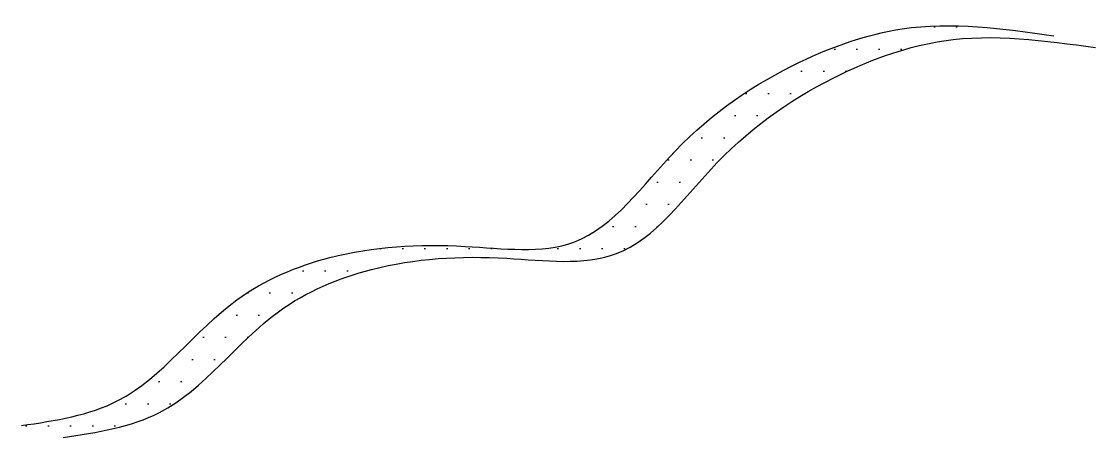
# Paper-space layout 'OBSERVAÇÕES' of a CAD drawing. Extents: x -300443 to 1108, y -9195518 to 518.
# Drawn here: x 706.7 to 783.7, y 268.2 to 298 of the extents above; entities that cross this region are included whole.
import ezdxf

# ---------------------------------------------------------------- set-up
doc = ezdxf.new("R2010")
doc.units = 0
doc.header["$MEASUREMENT"] = 0
doc.layers.add('Terreno', color=7, linetype='CONTINUOUS')

psp = doc.layouts.new('OBSERVAÇÕES')

# ---------------------------------------------------------------- hatches: boundary and pattern name
at = {"layer": 'Terreno'}
h = psp.add_hatch(dxfattribs=at)
h.set_pattern_fill('DOTS', color=142, style=0)
h.set_pattern_definition([(0, (-1081974.3081, -8650986.8592), (0.79375, 1.5875), [0, -1.5875])])
edge = h.paths.add_edge_path()
edge.add_spline(control_points=[(751.165, 282.36), (751.415, 282.54), (751.66, 282.733), (751.9, 282.936)], knot_values=[45.433972, 45.433972, 45.433972, 45.433972, 46.391736, 46.391736, 46.391736, 46.391736], degree=3, periodic=0)
edge.add_spline(control_points=[(751.9, 282.936), (752.191, 283.183), (752.476, 283.445), (752.756, 283.719)], knot_values=[46.391736, 46.391736, 46.391736, 46.391736, 47.550926, 47.550926, 47.550926, 47.550926], degree=3, periodic=0)
edge.add_spline(control_points=[(752.756, 283.719), (753.096, 284.051), (753.429, 284.4), (753.76, 284.758)], knot_values=[47.550926, 47.550926, 47.550926, 47.550926, 48.957205, 48.957205, 48.957205, 48.957205], degree=3, periodic=0)
edge.add_line((753.76, 284.758), (750.915, 285.764))
edge.add_spline(control_points=[(750.915, 285.764), (749.511, 284.225), (746.163, 281.035), (740.585, 281.808), (737.324, 281.929), (736.741, 281.938)], knot_values=[33.650522, 33.650522, 33.650522, 33.650522, 39.645869, 47.444937, 49.156781, 49.156781, 49.156781, 49.156781], degree=3, periodic=0)
edge.add_spline(control_points=[(736.741, 281.938), (735.08, 281.963), (733.456, 281.883), (731.857, 281.666)], knot_values=[28.766129, 28.766129, 28.766129, 28.766129, 33.650522, 33.650522, 33.650522, 33.650522], degree=3, periodic=0)
edge.add_spline(control_points=[(731.857, 281.666), (731.349, 281.597), (730.844, 281.515), (730.341, 281.417)], knot_values=[27.215704, 27.215704, 27.215704, 27.215704, 28.766129, 28.766129, 28.766129, 28.766129], degree=3, periodic=0)
edge.add_spline(control_points=[(730.341, 281.417), (729.828, 281.318), (729.204, 281.178), (728.583, 281.013), (728.47, 280.982)], knot_values=[25.284424, 25.284424, 25.284424, 25.284424, 26.865427, 27.215704, 27.215704, 27.215704, 27.215704], degree=3, periodic=0)
edge.add_spline(control_points=[(728.47, 280.982), (727.977, 280.847), (727.487, 280.697), (727.001, 280.529)], knot_values=[23.750507, 23.750507, 23.750507, 23.750507, 25.284424, 25.284424, 25.284424, 25.284424], degree=3, periodic=0)
edge.add_spline(control_points=[(727.001, 280.529), (726.595, 280.389), (726.192, 280.237), (725.794, 280.072)], knot_values=[22.467028, 22.467028, 22.467028, 22.467028, 23.750507, 23.750507, 23.750507, 23.750507], degree=3, periodic=0)
edge.add_spline(control_points=[(725.794, 280.072), (725.313, 279.873), (724.84, 279.655), (724.376, 279.418)], knot_values=[20.916912, 20.916912, 20.916912, 20.916912, 22.467028, 22.467028, 22.467028, 22.467028], degree=3, periodic=0)
edge.add_spline(control_points=[(724.376, 279.418), (723.997, 279.223), (723.625, 279.016), (723.26, 278.794)], knot_values=[19.64767, 19.64767, 19.64767, 19.64767, 20.916912, 20.916912, 20.916912, 20.916912], degree=3, periodic=0)
edge.add_spline(control_points=[(723.26, 278.794), (722.877, 278.561), (722.464, 278.287), (722.064, 277.993), (722.027, 277.965)], knot_values=[18.173691, 18.173691, 18.173691, 18.173691, 19.508978, 19.64767, 19.64767, 19.64767, 19.64767], degree=3, periodic=0)
edge.add_spline(control_points=[(722.027, 277.965), (721.662, 277.694), (721.309, 277.408), (720.963, 277.11)], knot_values=[16.825695, 16.825695, 16.825695, 16.825695, 18.173691, 18.173691, 18.173691, 18.173691], degree=3, periodic=0)
edge.add_spline(control_points=[(720.963, 277.11), (720.003, 276.284), (719.104, 275.373), (718.202, 274.483)], knot_values=[13.08612, 13.08612, 13.08612, 13.08612, 16.825695, 16.825695, 16.825695, 16.825695], degree=3, periodic=0)
edge.add_spline(control_points=[(718.202, 274.483), (717.846, 274.132), (717.489, 273.785), (717.128, 273.447)], knot_values=[11.61088, 11.61088, 11.61088, 11.61088, 13.08612, 13.08612, 13.08612, 13.08612], degree=3, periodic=0)
edge.add_spline(control_points=[(717.128, 273.447), (716.69, 273.037), (716.245, 272.641), (715.787, 272.271)], knot_values=[9.82045, 9.82045, 9.82045, 9.82045, 11.61088, 11.61088, 11.61088, 11.61088], degree=3, periodic=0)
edge.add_spline(control_points=[(715.787, 272.271), (715.508, 272.046), (715.223, 271.831), (714.933, 271.627)], knot_values=[8.729217, 8.729217, 8.729217, 8.729217, 9.82045, 9.82045, 9.82045, 9.82045], degree=3, periodic=0)
edge.add_spline(control_points=[(714.933, 271.627), (714.667, 271.442), (714.396, 271.266), (714.118, 271.103)], knot_values=[7.73199, 7.73199, 7.73199, 7.73199, 8.729217, 8.729217, 8.729217, 8.729217], degree=3, periodic=0)
edge.add_spline(control_points=[(714.118, 271.103), (713.954, 271.007), (713.747, 270.893), (713.536, 270.786), (713.494, 270.765)], knot_values=[7.000529, 7.000529, 7.000529, 7.000529, 7.588882, 7.73199, 7.73199, 7.73199, 7.73199], degree=3, periodic=0)
edge.add_spline(control_points=[(713.494, 270.765), (713.313, 270.674), (713.128, 270.589), (712.941, 270.508)], knot_values=[6.372094, 6.372094, 6.372094, 6.372094, 7.000529, 7.000529, 7.000529, 7.000529], degree=3, periodic=0)
edge.add_spline(control_points=[(712.941, 270.508), (712.708, 270.408), (712.471, 270.315), (712.23, 270.229)], knot_values=[5.590419, 5.590419, 5.590419, 5.590419, 6.372094, 6.372094, 6.372094, 6.372094], degree=3, periodic=0)
edge.add_spline(control_points=[(712.23, 270.229), (711.944, 270.126), (711.654, 270.032), (711.359, 269.947)], knot_values=[4.662404, 4.662404, 4.662404, 4.662404, 5.590419, 5.590419, 5.590419, 5.590419], degree=3, periodic=0)
edge.add_spline(control_points=[(711.359, 269.947), (711.102, 269.872), (710.841, 269.803), (710.578, 269.738)], knot_values=[3.853198, 3.853198, 3.853198, 3.853198, 4.662404, 4.662404, 4.662404, 4.662404], degree=3, periodic=0)
edge.add_spline(control_points=[(710.578, 269.738), (710.258, 269.66), (709.935, 269.589), (709.608, 269.523)], knot_values=[2.868542, 2.868542, 2.868542, 2.868542, 3.853198, 3.853198, 3.853198, 3.853198], degree=3, periodic=0)
edge.add_spline(control_points=[(709.608, 269.523), (709.126, 269.426), (708.637, 269.341), (708.146, 269.261)], knot_values=[1.416021, 1.416021, 1.416021, 1.416021, 2.868542, 2.868542, 2.868542, 2.868542], degree=3, periodic=0)
edge.add_spline(control_points=[(708.146, 269.261), (707.667, 269.183), (707.184, 269.111), (706.702, 269.038)], knot_values=[0, 0, 0, 0, 1.416021, 1.416021, 1.416021, 1.416021], degree=3, periodic=0)
edge.add_line((706.702, 269.038), (709.688, 268.186))
edge.add_spline(control_points=[(709.688, 268.186), (710.169, 268.258), (710.65, 268.331), (711.128, 268.408)], knot_values=[0, 0, 0, 0, 1.41273, 1.41273, 1.41273, 1.41273], degree=3, periodic=0)
edge.add_spline(control_points=[(711.128, 268.408), (711.62, 268.488), (712.108, 268.574), (712.591, 268.671)], knot_values=[1.41273, 1.41273, 1.41273, 1.41273, 2.866516, 2.866516, 2.866516, 2.866516], degree=3, periodic=0)
edge.add_spline(control_points=[(712.591, 268.671), (713.046, 268.762), (713.496, 268.864), (713.937, 268.981)], knot_values=[2.866516, 2.866516, 2.866516, 2.866516, 4.238191, 4.238191, 4.238191, 4.238191], degree=3, periodic=0)
edge.add_spline(control_points=[(713.937, 268.981), (714.252, 269.065), (714.563, 269.156), (714.869, 269.257)], knot_values=[4.238191, 4.238191, 4.238191, 4.238191, 5.217825, 5.217825, 5.217825, 5.217825], degree=3, periodic=0)
edge.add_spline(control_points=[(714.869, 269.257), (715.224, 269.374), (715.573, 269.504), (715.913, 269.65)], knot_values=[5.217825, 5.217825, 5.217825, 5.217825, 6.357286, 6.357286, 6.357286, 6.357286], degree=3, periodic=0)
edge.add_spline(control_points=[(715.913, 269.65), (716.1, 269.731), (716.285, 269.816), (716.468, 269.907)], knot_values=[6.357286, 6.357286, 6.357286, 6.357286, 6.986624, 6.986624, 6.986624, 6.986624], degree=3, periodic=0)
edge.add_spline(control_points=[(716.468, 269.907), (716.513, 269.929), (716.726, 270.038), (716.936, 270.153), (717.098, 270.248)], knot_values=[6.986624, 6.986624, 6.986624, 6.986624, 7.143637, 7.726618, 7.726618, 7.726618, 7.726618], degree=3, periodic=0)
edge.add_spline(control_points=[(717.098, 270.248), (717.373, 270.409), (717.641, 270.582), (717.904, 270.765)], knot_values=[7.726618, 7.726618, 7.726618, 7.726618, 8.711405, 8.711405, 8.711405, 8.711405], degree=3, periodic=0)
edge.add_spline(control_points=[(717.904, 270.765), (718.195, 270.968), (718.479, 271.183), (718.758, 271.408)], knot_values=[8.711405, 8.711405, 8.711405, 8.711405, 9.802293, 9.802293, 9.802293, 9.802293], degree=3, periodic=0)
edge.add_spline(control_points=[(718.758, 271.408), (719.214, 271.775), (719.657, 272.168), (720.093, 272.575)], knot_values=[9.802293, 9.802293, 9.802293, 9.802293, 11.583024, 11.583024, 11.583024, 11.583024], degree=3, periodic=0)
edge.add_spline(control_points=[(720.093, 272.575), (720.467, 272.925), (720.836, 273.285), (721.205, 273.649)], knot_values=[11.583024, 11.583024, 11.583024, 11.583024, 13.111661, 13.111661, 13.111661, 13.111661], degree=3, periodic=0)
edge.add_spline(control_points=[(721.205, 273.649), (722.093, 274.525), (722.978, 275.421), (723.921, 276.235)], knot_values=[13.111661, 13.111661, 13.111661, 13.111661, 16.790997, 16.790997, 16.790997, 16.790997], degree=3, periodic=0)
edge.add_spline(control_points=[(723.921, 276.235), (724.268, 276.534), (724.623, 276.823), (724.989, 277.096)], knot_values=[16.790997, 16.790997, 16.790997, 16.790997, 18.145935, 18.145935, 18.145935, 18.145935], degree=3, periodic=0)
edge.add_spline(control_points=[(724.989, 277.096), (725.034, 277.129), (725.43, 277.421), (725.84, 277.694), (726.211, 277.921)], knot_values=[18.145935, 18.145935, 18.145935, 18.145935, 18.312383, 19.607676, 19.607676, 19.607676, 19.607676], degree=3, periodic=0)
edge.add_spline(control_points=[(726.211, 277.921), (726.574, 278.143), (726.945, 278.351), (727.324, 278.546)], knot_values=[19.607676, 19.607676, 19.607676, 19.607676, 20.87454, 20.87454, 20.87454, 20.87454], degree=3, periodic=0)
edge.add_spline(control_points=[(727.324, 278.546), (727.785, 278.784), (728.257, 279.002), (728.736, 279.202)], knot_values=[20.87454, 20.87454, 20.87454, 20.87454, 22.421485, 22.421485, 22.421485, 22.421485], degree=3, periodic=0)
edge.add_spline(control_points=[(728.736, 279.202), (729.133, 279.367), (729.535, 279.52), (729.94, 279.661)], knot_values=[22.421485, 22.421485, 22.421485, 22.421485, 23.702015, 23.702015, 23.702015, 23.702015], degree=3, periodic=0)
edge.add_spline(control_points=[(729.94, 279.661), (730.425, 279.829), (730.914, 279.981), (731.406, 280.116)], knot_values=[23.702015, 23.702015, 23.702015, 23.702015, 25.23286, 25.23286, 25.23286, 25.23286], degree=3, periodic=0)
edge.add_spline(control_points=[(731.406, 280.116), (731.535, 280.152), (732.155, 280.317), (732.778, 280.458), (733.273, 280.555)], knot_values=[25.23286, 25.23286, 25.23286, 25.23286, 25.634701, 27.161116, 27.161116, 27.161116, 27.161116], degree=3, periodic=0)
edge.add_spline(control_points=[(733.273, 280.555), (733.775, 280.653), (734.278, 280.736), (734.784, 280.806)], knot_values=[27.161116, 27.161116, 27.161116, 27.161116, 28.707569, 28.707569, 28.707569, 28.707569], degree=3, periodic=0)
edge.add_spline(control_points=[(734.784, 280.806), (736.378, 281.025), (737.996, 281.108), (739.651, 281.086)], knot_values=[28.707569, 28.707569, 28.707569, 28.707569, 33.576397, 33.576397, 33.576397, 33.576397], degree=3, periodic=0)
edge.add_spline(control_points=[(739.651, 281.086), (740.258, 281.078), (743.544, 280.96), (747.15, 280.46), (749.538, 281.432), (749.665, 281.488)], knot_values=[33.576397, 33.576397, 33.576397, 33.576397, 35.362365, 43.161433, 43.602511, 43.602511, 43.602511, 43.602511], degree=3, periodic=0)
edge.add_spline(control_points=[(749.665, 281.488), (749.841, 281.566), (750.015, 281.651), (750.185, 281.743)], knot_values=[43.602567, 43.602567, 43.602567, 43.602567, 44.218907, 44.218907, 44.218907, 44.218907], degree=3, periodic=0)
edge.add_spline(control_points=[(750.185, 281.743), (750.343, 281.828), (750.499, 281.919), (750.652, 282.015)], knot_values=[44.218907, 44.218907, 44.218907, 44.218907, 44.78927, 44.78927, 44.78927, 44.78927], degree=3, periodic=0)
edge.add_spline(control_points=[(750.652, 282.015), (750.826, 282.124), (750.997, 282.239), (751.165, 282.36)], knot_values=[44.78927, 44.78927, 44.78927, 44.78927, 45.433972, 45.433972, 45.433972, 45.433972], degree=3, periodic=0)
edge = h.paths.add_edge_path()
edge.add_spline(control_points=[(756.52, 287.824), (756.536, 287.841), (756.966, 288.29), (757.405, 288.721), (757.837, 289.119)], knot_values=[52.888034, 52.888034, 52.888034, 52.888034, 52.953134, 54.679861, 54.679861, 54.679861, 54.679861], degree=3, periodic=0)
edge.add_spline(control_points=[(757.837, 289.119), (760.147, 291.247), (762.741, 292.919), (765.565, 294.265), (765.601, 294.282)], knot_values=[54.679861, 54.679861, 54.679861, 54.679861, 63.911412, 64.03053, 64.03053, 64.03053, 64.03053], degree=3, periodic=0)
edge.add_spline(control_points=[(765.601, 294.282), (766.502, 294.71), (767.426, 295.103), (768.367, 295.446)], knot_values=[64.03053, 64.03053, 64.03053, 64.03053, 67.010569, 67.010569, 67.010569, 67.010569], degree=3, periodic=0)
edge.add_spline(control_points=[(768.367, 295.446), (768.697, 295.566), (769.029, 295.68), (769.363, 295.787)], knot_values=[67.010569, 67.010569, 67.010569, 67.010569, 68.056609, 68.056609, 68.056609, 68.056609], degree=3, periodic=0)
edge.add_spline(control_points=[(769.363, 295.787), (769.852, 295.943), (770.345, 296.084), (770.841, 296.208)], knot_values=[68.056609, 68.056609, 68.056609, 68.056609, 69.588081, 69.588081, 69.588081, 69.588081], degree=3, periodic=0)
edge.add_spline(control_points=[(770.841, 296.208), (771.27, 296.315), (771.702, 296.41), (772.135, 296.489)], knot_values=[69.588081, 69.588081, 69.588081, 69.588081, 70.914823, 70.914823, 70.914823, 70.914823], degree=3, periodic=0)
edge.add_spline(control_points=[(772.135, 296.489), (772.357, 296.53), (773.121, 296.657), (773.889, 296.736), (774.434, 296.772)], knot_values=[70.914823, 70.914823, 70.914823, 70.914823, 71.596357, 73.249362, 73.249362, 73.249362, 73.249362], degree=3, periodic=0)
edge.add_spline(control_points=[(774.434, 296.772), (774.926, 296.804), (775.419, 296.82), (775.914, 296.822)], knot_values=[73.249362, 73.249362, 73.249362, 73.249362, 74.740453, 74.740453, 74.740453, 74.740453], degree=3, periodic=0)
edge.add_spline(control_points=[(775.914, 296.822), (776.368, 296.823), (776.823, 296.813), (777.279, 296.794)], knot_values=[74.740453, 74.740453, 74.740453, 74.740453, 76.110312, 76.110312, 76.110312, 76.110312], degree=3, periodic=0)
edge.add_spline(control_points=[(777.279, 296.794), (777.837, 296.77), (778.396, 296.732), (778.955, 296.683)], knot_values=[76.110312, 76.110312, 76.110312, 76.110312, 77.78517, 77.78517, 77.78517, 77.78517], degree=3, periodic=0)
edge.add_spline(control_points=[(778.955, 296.683), (779.739, 296.614), (780.524, 296.525), (781.311, 296.426)], knot_values=[77.78517, 77.78517, 77.78517, 77.78517, 80.13017, 80.13017, 80.13017, 80.13017], degree=3, periodic=0)
edge.add_spline(control_points=[(781.311, 296.426), (782.097, 296.326), (782.884, 296.216), (783.671, 296.106)], knot_values=[80.13017, 80.13017, 80.13017, 80.13017, 82.474557, 82.474557, 82.474557, 82.474557], degree=3, periodic=0)
edge.add_line((783.671, 296.106), (780.685, 296.959))
edge.add_spline(control_points=[(780.685, 296.959), (779.9, 297.068), (779.115, 297.178), (778.331, 297.277)], knot_values=[80.135949, 80.135949, 80.135949, 80.135949, 82.474557, 82.474557, 82.474557, 82.474557], degree=3, periodic=0)
edge.add_spline(control_points=[(778.331, 297.277), (777.551, 297.376), (776.771, 297.465), (775.993, 297.533)], knot_values=[77.807998, 77.807998, 77.807998, 77.807998, 80.135949, 80.135949, 80.135949, 80.135949], degree=3, periodic=0)
edge.add_spline(control_points=[(775.993, 297.533), (775.432, 297.582), (774.872, 297.621), (774.313, 297.645)], knot_values=[76.128847, 76.128847, 76.128847, 76.128847, 77.807998, 77.807998, 77.807998, 77.807998], degree=3, periodic=0)
edge.add_spline(control_points=[(774.313, 297.645), (773.851, 297.665), (773.39, 297.676), (772.931, 297.674)], knot_values=[74.742565, 74.742565, 74.742565, 74.742565, 76.128847, 76.128847, 76.128847, 76.128847], degree=3, periodic=0)
edge.add_spline(control_points=[(772.931, 297.674), (772.445, 297.672), (771.96, 297.657), (771.477, 297.626)], knot_values=[73.277807, 73.277807, 73.277807, 73.277807, 74.742565, 74.742565, 74.742565, 74.742565], degree=3, periodic=0)
edge.add_spline(control_points=[(771.477, 297.626), (770.922, 297.59), (770.156, 297.512), (769.395, 297.386), (769.183, 297.348)], knot_values=[70.949197, 70.949197, 70.949197, 70.949197, 72.630648, 73.277807, 73.277807, 73.277807, 73.277807], degree=3, periodic=0)
edge.add_spline(control_points=[(769.183, 297.348), (768.739, 297.267), (768.296, 297.171), (767.855, 297.06)], knot_values=[69.587916, 69.587916, 69.587916, 69.587916, 70.949197, 70.949197, 70.949197, 70.949197], degree=3, periodic=0)
edge.add_spline(control_points=[(767.855, 297.06), (767.374, 296.94), (766.895, 296.803), (766.419, 296.652)], knot_values=[68.099737, 68.099737, 68.099737, 68.099737, 69.587916, 69.587916, 69.587916, 69.587916], degree=3, periodic=0)
edge.add_spline(control_points=[(766.419, 296.652), (765.137, 296.244), (763.881, 295.732), (762.667, 295.158)], knot_values=[64.086594, 64.086594, 64.086594, 64.086594, 68.099737, 68.099737, 68.099737, 68.099737], degree=3, periodic=0)
edge.add_spline(control_points=[(762.667, 295.158), (762.614, 295.133), (761.204, 294.463), (759.852, 293.712), (758.607, 292.895)], knot_values=[59.422664, 59.422664, 59.422664, 59.422664, 59.597846, 64.086594, 64.086594, 64.086594, 64.086594], degree=3, periodic=0)
edge.add_spline(control_points=[(758.607, 292.895), (758.019, 292.509), (757.443, 292.102), (756.88, 291.673)], knot_values=[57.302115, 57.302115, 57.302115, 57.302115, 59.422664, 59.422664, 59.422664, 59.422664], degree=3, periodic=0)
edge.add_spline(control_points=[(756.88, 291.673), (755.726, 290.792), (753.665, 288.962), (751.803, 286.739), (750.915, 285.764)], knot_values=[49.156781, 49.156781, 49.156781, 49.156781, 53.505762, 57.302115, 57.302115, 57.302115, 57.302115], degree=3, periodic=0)
edge.add_line((750.915, 285.764), (753.76, 284.758))
edge.add_spline(control_points=[(753.76, 284.758), (754.682, 285.761), (755.579, 286.837), (756.52, 287.824)], knot_values=[48.957205, 48.957205, 48.957205, 48.957205, 52.888034, 52.888034, 52.888034, 52.888034], degree=3, periodic=0)

# ---------------------------------------------------------------- linework, layer by layer
at = {"layer": 'Terreno', "color": 142}
for points in [[(706.702, 269.038), (713.618, 270.828), (722.14, 278.048), (728.808, 281.072), (738.503, 281.874), (746.296, 282.185), (753.582, 288.726), (762.508, 295.083), (769.818, 297.452), (780.685, 296.959)], [(709.688, 268.186), (716.603, 269.976), (725.125, 277.196), (731.794, 280.219), (741.488, 281.022), (749.281, 281.332), (756.567, 287.873), (765.493, 294.231), (772.804, 296.6), (783.671, 296.106)]]:
    psp.add_spline(points, degree=3, dxfattribs=at)

doc.saveas('drawing.dxf')
